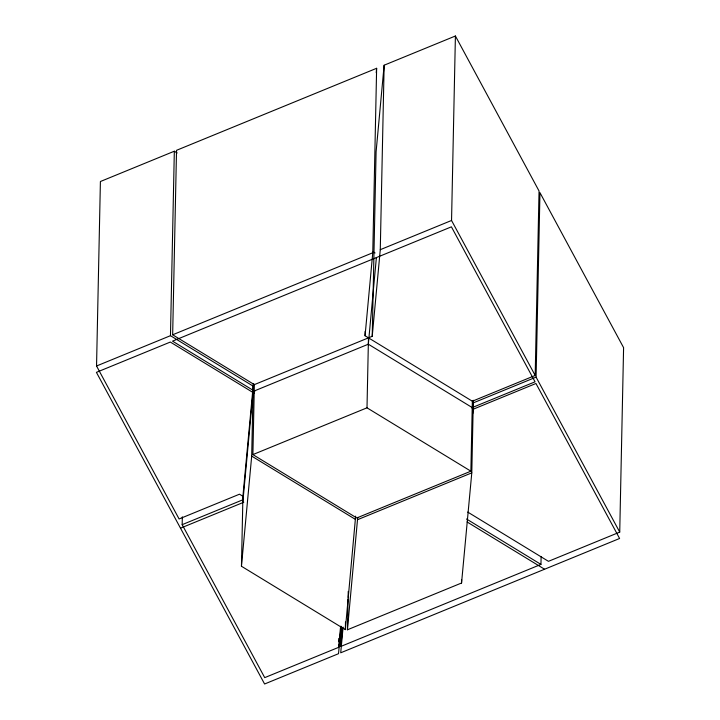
<?xml version="1.0" encoding="UTF-8"?>
<svg xmlns="http://www.w3.org/2000/svg" width="720" height="720" viewBox="0 0 720 720"><rect width="100%" height="100%" fill="white"/><g stroke="black" fill="none" stroke-linecap="round" stroke-linejoin="round"><path stroke-width="1.08" d="M355.644 516.132L345.33 629.622L241.452 566.253L242.919 496.287L239.499 494.199L179.091 518.958L96.543 365.994L100.404 181.521L174.33 151.218L177.201 152.964M340.605 626.247L338.643 647.334L264.726 677.637L182.169 524.664L242.586 499.905L253.161 386.136L170.46 335.691L174.33 151.218M172.656 334.791L176.526 150.318L376.632 68.292L372.771 252.765L365.058 335.763L472.347 401.22L535.185 375.462L539.046 190.989L455.409 36L384.138 65.214L376.092 151.839L372.222 336.312L254.358 384.624L172.656 334.791L372.771 252.765M182.169 524.664L182.34 516.843M242.586 499.905L242.676 495.432M241.452 566.253L251.694 456.111L253.215 383.535M472.356 400.851L470.889 471.186L356.769 517.968L252.891 454.599L254.358 384.264M338.643 647.334L338.697 645.102M338.76 641.781L338.832 638.397M541.116 556.587L540.954 564.408L340.848 646.434L341.262 626.31M345.33 629.622L345.492 621.945M473.31 400.284L471.789 472.86L461.547 583.011L347.427 629.784L348.075 599.076M348.111 597.42L348.237 591.399M347.427 629.784L357.714 517.41M365.058 335.763L365.148 331.29M470.889 471.186L367.002 407.817L368.469 337.851M372.222 336.312L380.277 249.687L384.138 65.214M535.185 375.462L451.548 220.473L455.409 36M461.547 583.011L461.619 579.663M619.731 532.116L536.085 377.136L539.955 192.663L623.592 347.652L619.731 532.116L548.46 561.33L467.721 512.073M242.784 502.641L253.026 392.499M376.227 72.72L376.632 68.292M341.01 626.877L338.517 653.697L264.591 684L96.408 372.348L170.325 342.054L254.529 393.417M368.28 344.79L376.389 257.589M340.848 646.434L342.603 627.561M343.098 627.084L340.713 652.797L619.596 538.479L535.959 383.49L472.464 409.518M472.635 409.563L473.256 402.885L536.085 377.136M472.707 413.703L473.121 409.248M96.543 365.994L170.46 335.691M380.277 249.687L451.548 220.473M254.223 390.987L368.334 344.205L472.221 407.574M252.891 454.599L367.002 407.817M471.555 407.853L535.05 381.825L451.413 226.836L172.53 341.145L254.79 391.338M180.495 528.174L243.801 502.227M357.669 519.642L471.789 472.86M373.14 251.802L375.075 252.981M466.497 518.985L540.954 564.408M467.091 521.964L544.572 569.232M251.694 456.111L355.572 519.48"/></g></svg>
